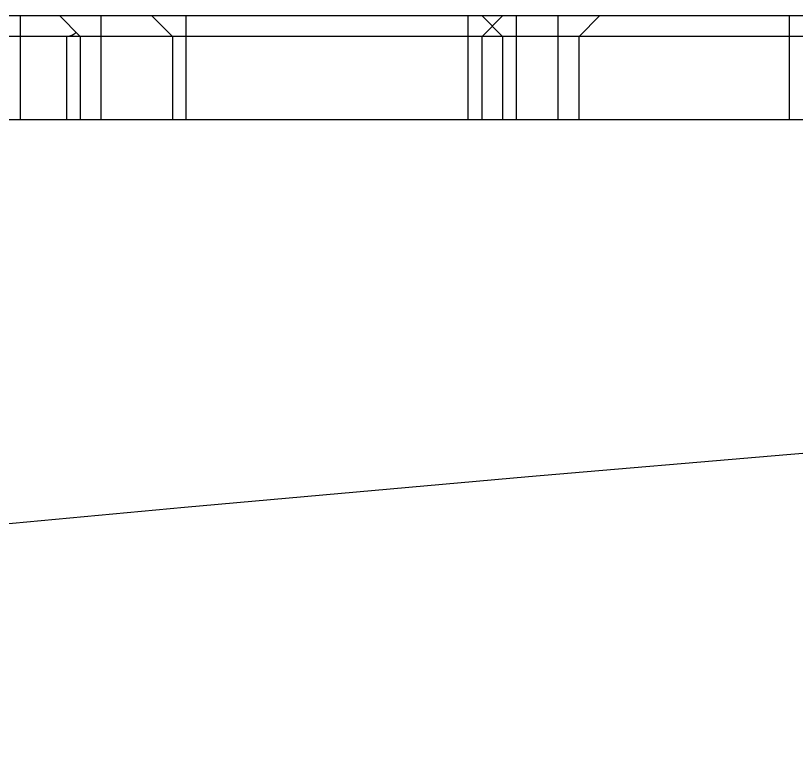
# Model space of a CAD drawing. Header units: inches. Extents: x -64 to 911, y 30 to 355.
# Drawn here: x 548.59 to 559.86, y 126.33 to 137.19 of the extents above; entities that cross this region are included whole.
import ezdxf

# ---------------------------------------------------------------- set-up
doc = ezdxf.new("R2010")
doc.units = ezdxf.units.IN
doc.layers.add('DEFAULT_2', color=8, linetype='Continuous')

msp = doc.modelspace()

# ---------------------------------------------------------------- linework, layer by layer
for p, q in [((515.06, 137.195), (833.356, 137.195)), ((515.06, 135.695), (833.356, 135.695))]:
    msp.add_line(p, q)
msp.add_arc((674.208, -1221.068), 1356.763, 83.263712, 96.736288)
at = {"layer": 'DEFAULT_2'}
for p, q in [((548.661, 137.195), (548.661, 135.695)), ((549.226, 137.195), (549.526, 136.895)), ((549.826, 135.695), (549.826, 137.195)), ((550.856, 136.895), (550.556, 137.195)), ((551.056, 135.695), (551.056, 137.195)), ((555.126, 135.695), (555.126, 137.195)), ((555.321, 137.195), (555.621, 136.895)), ((555.326, 136.895), (555.626, 137.195)), ((555.821, 137.195), (555.821, 135.695)), ((556.426, 135.695), (556.426, 137.195)), ((557.026, 137.195), (556.726, 136.895)), ((559.763, 135.695), (559.763, 137.195)), ((809.215, 136.895), (522.326, 136.895)), ((549.326, 136.895), (549.326, 135.695)), ((549.526, 136.895), (549.526, 135.695)), ((550.856, 136.895), (550.856, 135.695)), ((555.326, 135.695), (555.326, 136.895)), ((555.621, 136.895), (555.621, 135.695)), ((556.726, 135.695), (556.726, 136.895))]:
    msp.add_line(p, q, dxfattribs=at)
msp.add_rational_spline([(549.326, 136.895), (549.409, 136.895), (549.467, 136.953)], [1, 0.853553390594, 0.853553390593], degree=2, dxfattribs=at)

doc.saveas('drawing.dxf')
